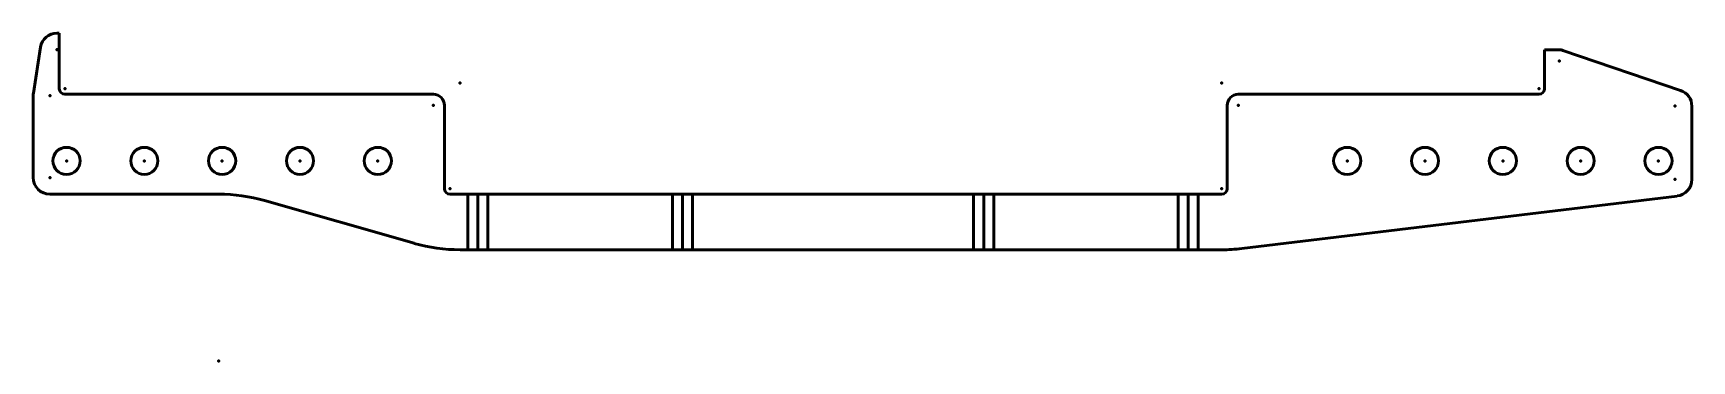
# Model space of a CAD drawing. Header units: millimetres. Extents: x -864 to 628, y -150 to 145.
import ezdxf

# ---------------------------------------------------------------- set-up
doc = ezdxf.new("R2010")
doc.units = ezdxf.units.MM
doc.linetypes.add('Continua', pattern=[0])
doc.layers.get('0').update_dxf_attribs({"linetype": 'Continua', "lineweight": 50})
doc.layers.add('MARCATURA', color=7, linetype='Continua', lineweight=50)
doc.layers.add('TRASH', color=7, linetype='Continua', lineweight=50)

msp = doc.modelspace()

# ---------------------------------------------------------------- linework, layer by layer
for p, q in [((-842.6, 145), (-840.5, 145)), ((-840.5, 145), (-840.5, 95)), ((-863.8, 91.1), (-857.5, 132.3)), ((495.5, 130), (508.8, 130)), ((495.5, 95), (495.5, 130)), ((512.1, 129.5), (617.8, 93.5)), ((-835.5, 90), (-504, 90)), ((220, 90), (490.5, 90)), ((-864, 15), (-864, 88.8)), ((-494, 80), (-494, 5)), ((210, 5), (210, 80)), ((628, 79.3), (628, 13.3)), ((-489, 0), (205, 0)), ((-697, 0), (-849, 0)), ((-521.2, -44.2), (-655.8, -5.8)), ((614.8, -1.6), (223.1, -48.9)), ((205.1, -50), (-480, -50))]:
    msp.add_line(p, q)
for centre in [(-834, 30), (-764, 30), (-694, 30), (-624, 30), (-554, 30), (318, 30), (388, 30), (458, 30), (528, 30), (598, 30)]:
    msp.add_circle(centre, 12.2)
for centre, radius, start, end in [((-842.6, 130), 15, 90, 171.2147), ((508.8, 120), 10, 71.2001, 90), ((-849, 88.8), 15, 171.2147, 180), ((-835.5, 95), 5, 180, 270), ((-504, 80), 10, 0, 90), ((220, 80), 10, 90, 180), ((490.5, 95), 5, 270, 0), ((613, 79.3), 15, 0, 71.2001), ((-849, 15), 15, 180, 270), ((-489, 5), 5, 180, 270), ((205, 5), 5, 270, 0), ((613, 13.3), 15, 276.8887, 0), ((-697, -150), 150, 74.0546, 90), ((-480, 100), 150, 254.0546, 270), ((205.1, 100), 150, 270, 276.8887)]:
    msp.add_arc(centre, radius, start, end)
at = {"layer": 'MARCATURA'}
for p, q in [((175, -50), (175, 0)), ((-464, -50), (-464, 0)), ((-280, 0), (-280, -50)), ((-9, 0), (-9, -50))]:
    msp.add_line(p, q, dxfattribs=at)
at = {"layer": 'TRASH'}
for p, q in [((0, -50), (0, 0)), ((166, 0), (166, -50)), ((184, -50), (184, 0)), ((-473, 0), (-473, -50)), ((-455, -50), (-455, 0)), ((-289, 0), (-289, -50)), ((-270.9, -50), (-270.9, 0)), ((-18.1, 0), (-18.1, -50))]:
    msp.add_line(p, q, dxfattribs=at)
for p in [(-842.6, 130), (508.8, 120), (-835.5, 95), (-480, 100), (205.1, 100), (490.5, 95), (-849, 88.8), (-504, 80), (220, 80), (613, 79.3), (-834, 30), (-764, 30), (-694, 30), (-624, 30), (-554, 30), (318, 30), (388, 30), (458, 30), (528, 30), (598, 30), (-849, 15), (-489, 5), (205, 5), (613, 13.3), (-697, -150)]:
    msp.add_point(p, dxfattribs=at)

doc.saveas('drawing.dxf')
